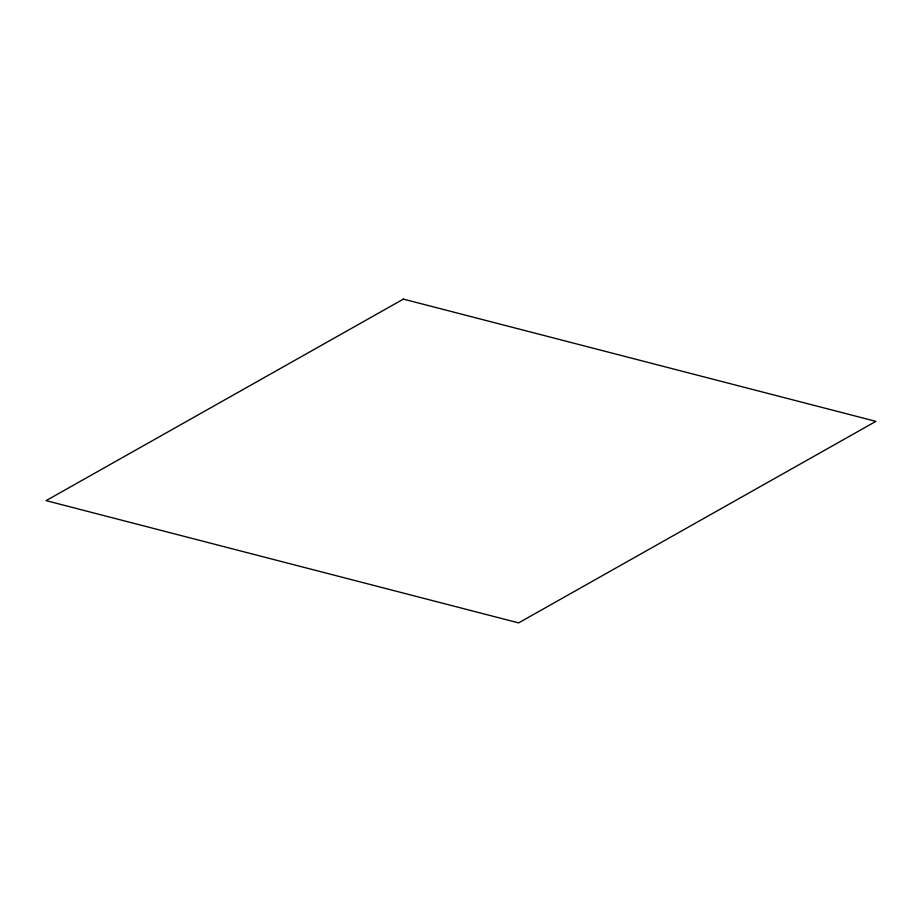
<?xml version="1.0" encoding="UTF-8"?>
<svg xmlns="http://www.w3.org/2000/svg" width="922" height="922" viewBox="0 0 922 922"><rect width="100%" height="100%" fill="white"/><g stroke="black" fill="none" stroke-linecap="round" stroke-linejoin="round"><path stroke-width="1.38" d="M403.387 299.108L46.1 500.634L518.613 622.892L875.9 421.366L403.387 299.108"/></g></svg>
